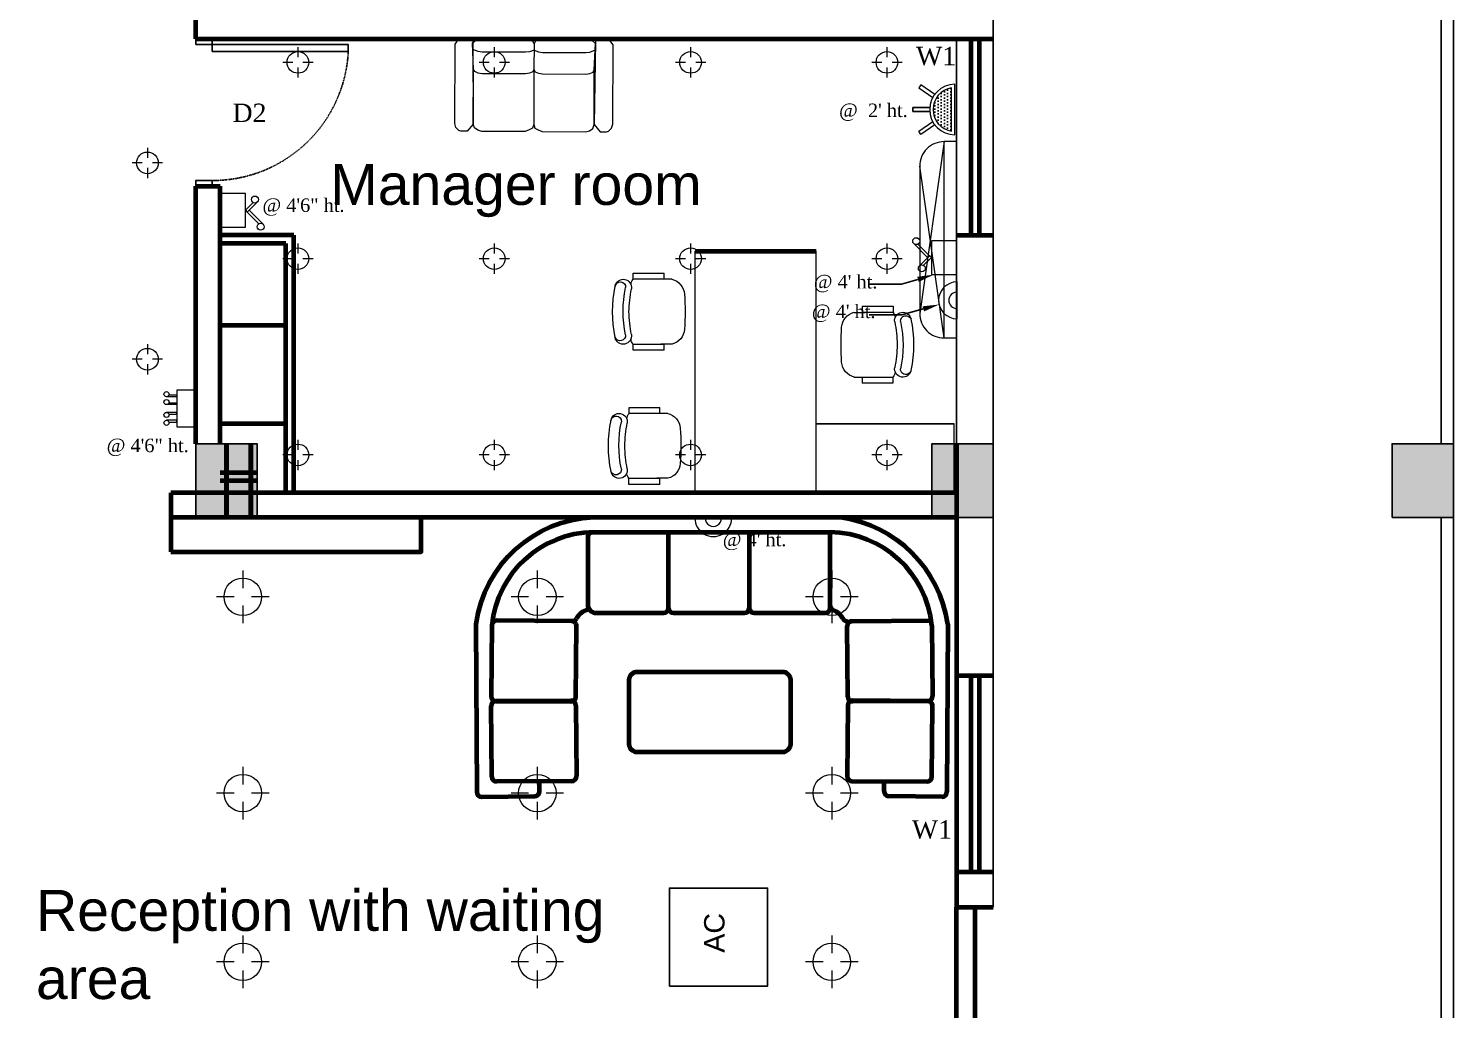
# Model space of a CAD drawing. Header units: inches. Extents: x 2702 to 16065, y 1501 to 3657.
# Drawn here: x 13356.5 to 13704.9, y 2208.9 to 2448.8 of the extents above; entities that cross this region are included whole.
import ezdxf
from ezdxf import colors
from ezdxf.entities.mleader import LeaderData, LeaderLine
from ezdxf.math import Vec2, Vec3

# ---------------------------------------------------------------- set-up
doc = ezdxf.new("R2010")
doc.units = ezdxf.units.IN
doc.linetypes.add('ACAD_ISO03W100', pattern=[30, 12, -18])
doc.linetypes.add('HIDDEN4', pattern=[0.09375, 0.0625, -0.03125])
for name, color, linetype, lineweight in [('A-FURNITURE', 255, 'Continuous', 5), ('changing', 45, 'Continuous', 25), ('ELECTRICAL POINTS', 7, 'Continuous', 25), ('LIGHTS', 1, 'Continuous', 25)]:
    doc.layers.add(name, color=color, linetype=linetype, lineweight=lineweight)
for name, color, linetype in [('Layer1', 7, 'Continuous'), ('sanitary', 110, 'Continuous'), ('text', 10, 'Continuous')]:
    doc.layers.add(name, color=color, linetype=linetype)
doc.styles.add('NEG3', font='arial.ttf')
doc.styles.get("Standard").update_dxf_attribs({"font": 'arial.ttf'})

# ---------------------------------------------------------------- blocks, each defined once
blk = doc.blocks.new('CH3')
for p, q in [((-259.1, 349.2), (-259.1, 141.4)), ((-218.2, 349.2), (-259.1, 349.2)), ((-218.2, 142.2), (-218.2, 349.2)), ((258.7, 349.6), (217.8, 349.6)), ((217.8, 349.6), (217.8, 141.9)), ((258.7, 141.9), (258.7, 349.6)), ((-218.2, 89.1), (-218.2, 162.9)), ((217.8, 87.4), (217.8, 162.2))]:
    blk.add_line(p, q)
at = {"linetype": 'Continuous'}
for p, q in [((-218, 141.4), (-259.1, 141.4)), ((258.7, 141.9), (217.8, 141.9))]:
    blk.add_line(p, q, dxfattribs=at)
for centre, radius, start, end in [((0, -347.9), 836.2, 78.08993, 101.91007), ((-163.1, 415.9), 55.3, 99.89884, 279.75221), ((-165.7, 435.5), 35.2, 94.91276, 274.91276), ((-3.5, -349.1), 766.3, 78.01124, 101.98876), ((163.1, 415.9), 55.3, 260.24779, 80.10116), ((158.8, 436.6), 36.2, 265.08724, 70.32125), ((18.4, -534.9), 912.7, 91.15667, 100.87136), ((-18.4, -534.9), 912.7, 79.12864, 88.84333), ((-110.6, 114.5), 110.6, 193.25658, 265.9234), ((0, 1665.8), 1665.8, 265.9234, 274.0766), ((110.6, 114.5), 110.6, 274.0766, 345.83344)]:
    blk.add_arc(centre, radius, start, end, dxfattribs=at)
for centre, start, end in [((-180.9, 308.9), 90.72261, 132.8382), ((180.4, 309.4), 47.1618, 87.57171)]:
    blk.add_arc(centre, 54.9, start, end)
blk = doc.blocks.new('office tab')
for p, q in [((4401.41, 2548.23), (4401.41, 2464.23)), ((4443.41, 2548.23), (4443.41, 2464.23))]:
    blk.add_line(p, q)
at = {"color": 0}
blk.add_line((4491.41, 2548.23), (4491.41, 2524.23), dxfattribs=at)
at = {"color": 0, "lineweight": 100}
blk.add_line((4401.41, 2464.23), (4443.41, 2464.23), dxfattribs=at)
at = {"layer": 'sanitary', "color": 0}
for p, q in [((4401.41, 2548.23), (4491.41, 2548.23)), ((4443.41, 2524.23), (4491.41, 2524.23))]:
    blk.add_line(p, q, dxfattribs=at)
at = {"color": 0, "xscale": 0.05165857493706992, "yscale": 0.05165857493706992, "zscale": 0.05165857493706992}
for p, rotation in [((4396.43, 2531.9), 89.99999999999999), ((4452.06, 2496.73), 270), ((4397.88, 2485.28), 89.99999999999999)]:
    blk.add_blockref('CH3', p, dxfattribs=dict(at, rotation=rotation))
blk = doc.blocks.new('4ftwin')
at = {"color": 7, "lineweight": 100, "true_color": 0xffffff}
for p, q in [((0, 0), (9, 0)), ((3.5, 0), (3.5, -48)), ((5.5, 0), (5.5, -48)), ((0, -48), (9, -48))]:
    blk.add_line(p, q, dxfattribs=at)
blk = doc.blocks.new('A$C0CE462CD')
for p, q in [((860, 100), (860, 0)), ((860, 0), (893.9, 0))]:
    blk.add_line(p, q)
blk.add_lwpolyline([(860, 100), (860, 920), (818.4, 920), (818.4, 100)], close=True)
for points in [[(6.1, 0), (40, 0), (40, 100), (6.1, 100)], [(6.1, 100), (6.1, 0)], [(860, 100), (893.9, 100), (893.9, 0)]]:
    blk.add_lwpolyline(points)
at = {"linetype": 'HIDDEN4'}
blk.add_arc((859.1, 101.9), 819.1, 92.8508, 180.13091, dxfattribs=at)
blk = doc.blocks.new('12PCOU16')
at = {"color": 0, "linetype": 'ByBlock'}
for points in [[(-33.06, 29.95), (-35.14, 28.36), (-35.08, 27.62), (-35.3, 25.17), (-34.36, 23.28), (-2.78, 22.92), (-0.03, 25.21), (-0.03, 27.62), (-0.03, 27.62), (-0.26, 28.4), (-1.38, 29.51), (-2.93, 29.96), (-33.06, 29.95)], [(-30.87, 0), (-30.25, 1.66), (-30.05, 3.17), (-30.05, 19.69), (-30.25, 21.21), (-31.05, 23.33)], [(-23.5, 0), (-2.65, 0), (-1.32, 0.48), (-0.72, 1.72), (0, 3.25), (0, 3.25), (0, 19.62), (-0.39, 21.14), (-1.32, 22.39), (-2.78, 22.92), (-23.51, 22.87)], [(-30.87, 0), (-30.25, -1.66), (-30.05, -3.17), (-30.05, -19.69), (-30.25, -21.21), (-31, -23.21)], [(-23.5, 0), (-2.65, 0), (-1.32, -0.48), (-0.72, -1.72), (0, -3.25), (0, -3.25), (0, -19.62), (-0.39, -21.14), (-1.32, -22.39), (-2.78, -22.92), (-23.51, -22.87)], [(-33.06, -29.95), (-35.14, -28.36), (-35.08, -27.62), (-35.3, -25.17), (-34.36, -23.28), (-2.78, -22.92), (-0.03, -25.21), (-0.03, -27.62), (-0.03, -27.62), (-0.26, -28.4), (-1.38, -29.51), (-2.93, -29.96), (-33.06, -29.95)]]:
    blk.add_lwpolyline(points, dxfattribs=at)
for points in [[(-23.5, 0), (-22.65, 0.47), (-22.11, 1.72), (-21.88, 3.23), (-21.88, 19.63), (-22.11, 21.15), (-22.65, 22.4), (-23.51, 22.87), (-33.55, 23.32), (-34.49, 22.2), (-35.08, 20.94), (-35.33, 19.56), (-35.15, 3.2), (-34.9, 1.81), (-34.31, 0.56), (-33.28, 0)], [(-23.5, 0), (-22.65, -0.47), (-22.11, -1.72), (-21.88, -3.23), (-21.88, -19.63), (-22.11, -21.15), (-22.65, -22.4), (-23.51, -22.87), (-33.55, -23.32), (-34.49, -22.2), (-35.08, -20.94), (-35.33, -19.56), (-35.15, -3.2), (-34.9, -1.81), (-34.31, -0.56), (-33.28, 0)]]:
    blk.add_lwpolyline(points, close=True, dxfattribs=at)
blk = doc.blocks.new('A$C26D713EC')
at = {"layer": 'A-FURNITURE', "color": 0, "lineweight": 100}
for p, q in [((465.4, 662.6), (470.8, 1704.6)), ((501, 1734.4), (831.2, 1731.4)), ((861, 1701.1), (860.5, 1638.8)), ((3000.6, 1701.1), (3001.2, 1638.8)), ((3360.6, 1734.4), (3030.4, 1731.4)), ((3396.2, 662.6), (3390.9, 1704.6)), ((564, 1610.9), (560.3, 1171)), ((1060.5, 1637.4), (594.3, 1640.7)), ((1086.5, 1167.2), (1090.2, 1607.1)), ((2775.1, 1167.2), (2771.4, 1607.1)), ((2801.1, 1637.4), (3267.3, 1640.7)), ((3297.6, 1610.9), (3301.3, 1171)), ((564, 670.5), (560.3, 1110.4)), ((590, 1140.7), (1056.2, 1144)), ((590, 1140.7), (1056.2, 1137.4)), ((1086.5, 1114.2), (1090.2, 674.2)), ((2775.1, 1114.2), (2771.4, 674.2)), ((2801.6, 1140.7), (3271.6, 1140.7)), ((2801.6, 1140.7), (3271.6, 1140.7)), ((3271.6, 1140.7), (2805.4, 1144)), ((3271.6, 1140.7), (2805.4, 1137.4)), ((3297.6, 670.5), (3301.3, 1110.4)), ((1063.6, 644), (567.7, 640.5)), ((2798, 644), (3267.3, 640.7)), ((1196.6, 562.3), (1196.6, 92.3)), ((1668.1, 592.3), (1226.6, 592.3)), ((1698.1, 92.3), (1698.1, 562.3)), ((2169.6, 592.3), (1728.1, 592.3)), ((2199.6, 562.3), (2199.6, 92.3)), ((2651.1, 592.3), (2229.6, 592.3)), ((2701.1, 122.3), (2701.1, 542.3)), ((1196.6, 92.3), (2671.1, 92.3)), ((1129.7, 0), (2665.9, 0))]:
    blk.add_line(p, q, dxfattribs=at)
blk.add_lwpolyline([(2443.2, 1408), (2443.2, 1007.9, -0.414214), (2393.2, 957.9), (1493.2, 957.9, -0.414214), (1443.2, 1007.9), (1443.2, 1408, -0.414214), (1493.2, 1458), (2393.2, 1458, -0.414214)], format="xyb", close=True, dxfattribs=at)
for centre, radius, start, end in [((500.8, 1704.4), 30, 89.51082, 179.51082), ((831, 1701.4), 30, 359.51082, 89.51082), ((3030.6, 1701.4), 30, 90.48918, 180.48918), ((3360.9, 1704.4), 30, 0.48918, 90.48918), ((594, 1610.7), 30, 89.51082, 179.51082), ((1060.2, 1607.4), 30, 359.51082, 89.51082), ((2801.4, 1607.4), 30, 90.48918, 180.48918), ((3267.6, 1610.7), 30, 0.48918, 90.48918), ((590.3, 1170.7), 30, 179.51082, 269.51082), ((1056.5, 1167.4), 30, 269.51082, 359.51082), ((2805.1, 1167.4), 30, 180.48918, 270.48918), ((3271.3, 1170.7), 30, 270.48918, 0.48918), ((590.3, 1110.7), 30, 90.48918, 180.48918), ((1056.5, 1114), 30, 0.48918, 90.48918), ((2805.1, 1114), 30, 89.51082, 179.51082), ((3271.3, 1110.7), 30, 359.51082, 89.51082), ((1240.3, 775.2), 783, 188.26331, 261.87931), ((1202.7, 734), 641.8, 185.68677, 269.45697), ((1060.2, 674), 30, 270.48918, 0.48918), ((1080.8, 605.3), 42.3, 32.13529, 113.99567), ((1207.6, 675.2), 102.5, 207.48353, 250.24671), ((2659, 734), 641.8, 270.54303, 354.31323), ((2635.4, 767.7), 768, 272.27644, 352.13513), ((2680.3, 675.2), 102.5, 289.75329, 332.51647), ((2797.8, 614), 30, 89.59682, 152.51647), ((2801.4, 674), 30, 179.51082, 269.51082), ((3267.6, 670.7), 30, 269.51082, 359.51082), ((1151.4, 535.6), 48.2, 18.01059, 63.51019), ((1226.6, 562.3), 30, 90, 180), ((1668.1, 562.3), 30, 0, 90), ((1728.1, 562.3), 30, 90, 180), ((2169.6, 562.3), 30, 0, 90), ((2229.6, 562.3), 30, 90, 180), ((2651.1, 542.3), 50, 0, 90), ((2725, 550.5), 30, 109.75329, 180), ((2671.1, 122.3), 30, 270, 0)]:
    blk.add_arc(centre, radius, start, end, dxfattribs=at)
blk = doc.blocks.new('SPLIT A.C')
at = {"layer": 'ELECTRICAL POINTS', "color": 230, "lineweight": 20}
for p, q in [((-24, -3), (18, -9)), ((24, -3), (-24, -3)), ((24, -3), (-18, -9))]:
    blk.add_line(p, q, dxfattribs=at)
blk.add_lwpolyline([(-24, 0), (-24, -3, 0.414214), (-18, -9), (18, -9, 0.414214), (24, -3), (24, 0)], format="xyb", close=True, dxfattribs=at)
blk = doc.blocks.new('SWITCH BOX')
at = {"layer": 'ELECTRICAL POINTS', "color": 193, "lineweight": 20}
blk.add_lwpolyline([(0, 4.5), (0, -4.5), (4.5, -4.5), (4.5, 4.5)], close=True, dxfattribs=at)
for points in [[(6.46, 3.35), (4.5, 3.35), (4.5, 2.89), (7.06, 2.89)], [(6.46, 1.41), (4.5, 1.41), (4.5, 0.95), (7.06, 0.95)], [(6.46, -1.41), (4.5, -1.41), (4.5, -0.95), (7.06, -0.95)], [(6.46, -3.35), (4.5, -3.35), (4.5, -2.89), (7.06, -2.89)]]:
    blk.add_lwpolyline(points, dxfattribs=at)
for centre in [(7.06, 3.51), (7.06, 1.57), (7.06, -1.57), (7.06, -3.51)]:
    blk.add_circle(centre, 0.621, dxfattribs=at)
blk = doc.blocks.new('2-WAY SWITCH BOARD')
at = {"layer": 'ELECTRICAL POINTS', "color": 193, "lineweight": 20}
for p, q in [((0, 3), (0, -3)), ((4.5, 3), (0, 3)), ((4.5, -3), (4.5, 3)), ((6.89, -2.39), (4.83, -0.33)), ((5.16, 0), (7.64, -2.48)), ((0, -3), (4.5, -3))]:
    blk.add_line(p, q, dxfattribs=at)
blk.add_lwpolyline([(5.88, 1.38), (4.5, 0), (4.83, -0.33), (6.64, 1.48)], dxfattribs=at)
for centre in [(6.2, 1.92), (7.2, -2.92)]:
    blk.add_circle(centre, 0.621, dxfattribs=at)
blk = doc.blocks.new('HGF')
at = {"layer": 'ELECTRICAL POINTS', "color": 10, "lineweight": 20}
blk.add_line((54606.15, -18034.58), (54606.15, -18043.58), dxfattribs=at)
for radius in [4.5, 2]:
    blk.add_arc((54606.15, -18039.08), radius, 270, 90, dxfattribs=at)
blk = doc.blocks.new('AMS 15')
at = {"layer": 'changing'}
h = blk.add_hatch(dxfattribs=at)
h.set_pattern_fill('DOTS', color=3, scale=9, angle=90, style=0)
h.set_pattern_definition([(90, (-93646.48644, -184541.1382), (-0.5625, 0.28125), [0, -0.5625])])
h.paths.add_polyline_path([(0.6, 3.85), (0.6, -3.85, 0.856349)])
at = {"layer": 'ELECTRICAL POINTS', "color": 10, "lineweight": 13}
for p, q in [((0, 4.5), (0, -4.5)), ((0.6, 3.85), (0.6, -3.85)), ((3.6, 2.7), (6.06, 4.42)), ((6.44, 3.87), (3.96, 2.14)), ((6.06, 4.42), (6.44, 3.87)), ((6.44, -3.87), (3.96, -2.14)), ((3.6, -2.7), (6.06, -4.42)), ((6.06, -4.42), (6.44, -3.87))]:
    blk.add_line(p, q, dxfattribs=at)
at = {"layer": 'ELECTRICAL POINTS', "color": 10}
for p, q in [((4.49, 0.34), (7.5, 0.34)), ((7.5, 0.34), (7.5, -0.34)), ((4.49, -0.34), (7.5, -0.34))]:
    blk.add_line(p, q, dxfattribs=at)
at = {"layer": 'ELECTRICAL POINTS', "color": 10, "lineweight": 13}
for radius, start, end in [(4.5, 270, 90), (3.9, 278.8499, 81.1501)]:
    blk.add_arc((0, 0), radius, start, end, dxfattribs=at)
blk = doc.blocks.new('CEILING POINT')
at = {"layer": 'ELECTRICAL POINTS', "color": 20, "lineweight": 13}
for p, q in [((0, 5.25), (0, 1.75)), ((-1.75, 0), (-5.25, 0)), ((5.25, 0), (1.75, 0)), ((0, -1.75), (0, -5.25))]:
    blk.add_line(p, q, dxfattribs=at)
blk.add_circle((0, 0), 3.75, dxfattribs=at)

msp = doc.modelspace()

# ---------------------------------------------------------------- hatches: boundary and pattern name
at = {"linetype": 'ACAD_ISO03W100', "lineweight": 100}
h = msp.add_hatch(color=256, dxfattribs=at)
h.dxf.hatch_style = 1
h.paths.add_polyline_path([(13239.875, 1996.231), (13224.875, 1996.231), (13224.875, 1978.231), (13239.875, 1978.231)])
h.paths.add_polyline_path([(13412.375, 1996.231), (13397.375, 1996.231), (13397.375, 1978.231), (13412.375, 1978.231)])
h.paths.add_polyline_path([(13592.375, 1996.231), (13577.375, 1996.231), (13577.375, 1978.231), (13592.375, 1978.231)])
h.paths.add_polyline_path([(13704.875, 1996.231), (13689.875, 1996.231), (13689.875, 1978.231), (13704.875, 1978.231)])
h.paths.add_polyline_path([(13592.375, 2167.231), (13577.375, 2167.231), (13577.375, 2149.231), (13592.375, 2149.231)])
h.paths.add_polyline_path([(13412.375, 2167.231), (13397.375, 2167.231), (13397.375, 2149.231), (13412.375, 2149.231)])
h.paths.add_polyline_path([(13239.875, 2167.231), (13224.875, 2167.231), (13224.875, 2149.231), (13239.875, 2149.231)])
h.paths.add_polyline_path([(13704.875, 2347.231), (13689.875, 2347.231), (13689.875, 2329.231), (13704.875, 2329.231)])
h.paths.add_polyline_path([(13592.375, 2347.231), (13577.375, 2347.231), (13577.375, 2329.231), (13592.375, 2329.231)])
h.paths.add_polyline_path([(13412.375, 2347.231), (13397.375, 2347.231), (13397.375, 2329.231), (13412.375, 2329.231)])
h.paths.add_polyline_path([(13239.875, 2347.231), (13224.875, 2347.231), (13224.875, 2329.231), (13239.875, 2329.231)])
h.paths.add_polyline_path([(13239.875, 2527.231), (13224.875, 2527.231), (13224.875, 2509.231), (13239.875, 2509.231)])
h.paths.add_polyline_path([(13412.375, 2527.231), (13397.375, 2527.231), (13397.375, 2509.231), (13412.375, 2509.231)])
h.paths.add_polyline_path([(13592.375, 2527.231), (13577.375, 2527.231), (13577.375, 2509.231), (13592.375, 2509.231)])
h.paths.add_polyline_path([(13704.875, 2527.231), (13689.875, 2527.231), (13689.875, 2509.231), (13704.875, 2509.231)])
h.paths.add_polyline_path([(13704.875, 2707.231), (13689.875, 2707.231), (13689.875, 2689.231), (13704.875, 2689.231)])
h.paths.add_polyline_path([(13592.375, 2707.231), (13577.375, 2707.231), (13577.375, 2689.231), (13592.375, 2689.231)])
h.paths.add_polyline_path([(13412.375, 2707.231), (13397.375, 2707.231), (13397.375, 2689.231), (13412.375, 2689.231)])
h.paths.add_polyline_path([(13239.875, 2707.231), (13224.875, 2707.231), (13224.875, 2689.231), (13239.875, 2689.231)])
h.paths.add_polyline_path([(13239.875, 2878.231), (13224.875, 2878.231), (13224.875, 2860.231), (13239.875, 2860.231)])
h.paths.add_polyline_path([(13412.375, 2878.231), (13397.375, 2878.231), (13397.375, 2860.231), (13412.375, 2860.231)])
h.paths.add_polyline_path([(13592.375, 2878.231), (13577.375, 2878.231), (13577.375, 2860.231), (13592.375, 2860.231)])
h.paths.add_polyline_path([(13704.875, 2878.231), (13689.875, 2878.231), (13689.875, 2860.231), (13704.875, 2860.231)])

# ---------------------------------------------------------------- linework, layer by layer
for p, q in [((13704.875, 2878.231), (13704.875, 1978.231)), ((13592.375, 2869.231), (13592.375, 2233.926)), ((13701.875, 2509.231), (13701.875, 2347.231)), ((13583.375, 2446.231), (13583.375, 2416.231)), ((13583.375, 2446.231), (13583.375, 2347.231)), ((13583.375, 2446.231), (13583.375, 2347.231)), ((13701.875, 2329.231), (13701.875, 2167.231))]:
    msp.add_line(p, q)
at = {"color": 7, "lineweight": 100, "true_color": 0xffffff}
for p, q in [((13397.375, 2410.231), (13403.375, 2410.231)), ((13421.375, 2398.231), (13403.375, 2398.231)), ((13404.875, 2347.231), (13404.875, 2329.231)), ((13404.875, 2329.231), (13404.875, 2347.231)), ((13404.875, 2347.231), (13404.875, 2338.231)), ((13404.875, 2329.231), (13404.875, 2347.231)), ((13410.875, 2347.231), (13410.875, 2329.231)), ((13410.875, 2329.231), (13410.875, 2347.231)), ((13583.375, 2347.231), (13583.375, 2233.926)), ((13404.875, 2338.231), (13412.375, 2338.231)), ((13583.375, 2335.231), (13391.278, 2335.231)), ((13583.375, 2329.231), (13391.278, 2329.231))]:
    msp.add_line(p, q, dxfattribs=at)
for points in [[(13397.375, 2329.231), (13397.375, 2347.231), (13412.375, 2347.231), (13412.375, 2329.231)], [(13577.375, 2329.231), (13577.375, 2347.231), (13592.375, 2347.231), (13592.375, 2329.231)], [(13689.875, 2329.231), (13689.875, 2347.231), (13704.875, 2347.231), (13704.875, 2329.231)]]:
    msp.add_lwpolyline(points, close=True)
for points in [[(13391.278, 2320.794), (13452.507, 2320.794), (13452.507, 2329.231), (13391.278, 2329.231)], [(13583.375, 2233.926), (13587.875, 2233.926), (13587.875, 2203.926), (13583.375, 2203.926)]]:
    msp.add_lwpolyline(points, close=True, dxfattribs=at)
at = {"color": 0}
msp.add_lwpolyline([(13513.176, 2214.605), (13513.176, 2238.605), (13537.176, 2238.605), (13537.176, 2214.605)], close=True, dxfattribs=at)
at = {"layer": 'A-FURNITURE', "lineweight": 100}
msp.add_line((13419.375, 2396.231), (13403.375, 2396.231), dxfattribs=at)
for points in [[(13421.375, 2335.231), (13421.375, 2398.231)], [(13419.375, 2335.231), (13419.375, 2396.231)], [(13403.375, 2376.231), (13419.375, 2376.231)], [(13403.375, 2352.231), (13419.375, 2352.231)], [(13403.375, 2340.231), (13412.375, 2340.231)], [(13403.375, 2338.231), (13412.375, 2338.231)]]:
    msp.add_lwpolyline(points, dxfattribs=at)
at = {"layer": 'sanitary', "color": 7, "lineweight": 100, "true_color": 0xffffff}
for p, q in [((13397.375, 2446.231), (13397.375, 2452.231)), ((13397.375, 2446.231), (13583.375, 2446.231)), ((13397.375, 2347.231), (13397.375, 2410.231)), ((13403.375, 2347.231), (13403.375, 2410.231)), ((13391.278, 2335.231), (13391.278, 2329.231)), ((13583.375, 2233.926), (13592.375, 2233.926))]:
    msp.add_line(p, q, dxfattribs=at)

# ---------------------------------------------------------------- block references
at = {"color": 7, "lineweight": 100, "true_color": 0xffffff, "xscale": -0.04054794520548879, "yscale": 0.04054794520548879, "zscale": 0.04054794520548879, "rotation": 270}
msp.add_blockref('A$C0CE462CD', (13397.375, 2409.985), dxfattribs=at)
at = {"color": 7, "lineweight": 100, "true_color": 0xffffff}
for p in [(13583.375, 2446.231), (13583.375, 2290.578)]:
    msp.add_blockref('4ftwin', p, dxfattribs=at)
at = {"lineweight": 18, "rotation": 180}
msp.add_blockref('SWITCH BOX', (13397.291, 2355.856), dxfattribs=at)
at = {"layer": 'A-FURNITURE', "lineweight": 100}
for name, p, xscale, yscale, zscale, rotation in [('12PCOU16', (13480.004, 2423.571), 0.6448427862682358, 0.6448427862682358, 0.6448427862682358, 269.7569137219533), ('office tab', (10422.916, 4128.02), -0.7035450054069052, 0.7035450054069052, 0.7035450054069052, 180), ('A$C26D713EC', (13599.567, 2329.211), 0.03937007874015748, 0.03937007874015748, 0.03937007874015748, 180)]:
    msp.add_blockref(name, p, dxfattribs=dict(at, xscale=xscale, yscale=yscale, zscale=zscale, rotation=rotation))
at = {"layer": 'changing', "color": 30, "lineweight": 18, "xscale": 1.372799999999984, "yscale": 1.372799999999984, "zscale": 1.372799999999984, "rotation": 180}
msp.add_blockref('AMS 15', (13582.99, 2428.96), dxfattribs=at)
at = {"layer": 'ELECTRICAL POINTS', "lineweight": 18}
for name, p, xscale, yscale, zscale in [('CEILING POINT', (13422.369, 2440.497), 0.7067174399999917, 0.7067174399999917, 0.7067174399999917), ('CEILING POINT', (13470.369, 2440.497), 0.7067174399999917, 0.7067174399999917, 0.7067174399999917), ('CEILING POINT', (13518.369, 2440.497), 0.7067174399999917, 0.7067174399999917, 0.7067174399999917), ('CEILING POINT', (13566.369, 2440.497), 0.7067174399999917, 0.7067174399999917, 0.7067174399999917), ('CEILING POINT', (13385.561, 2415.907), 0.7067174399999917, 0.7067174399999917, 0.7067174399999917), ('2-WAY SWITCH BOARD', (13403.349, 2404.322), 1.372799999999984, 1.372799999999984, 1.372799999999984), ('CEILING POINT', (13422.369, 2392.497), 0.7067174399999917, 0.7067174399999917, 0.7067174399999917), ('CEILING POINT', (13470.369, 2392.497), 0.7067174399999917, 0.7067174399999917, 0.7067174399999917), ('CEILING POINT', (13518.369, 2392.497), 0.7067174399999917, 0.7067174399999917, 0.7067174399999917), ('CEILING POINT', (13566.369, 2392.497), 0.7067174399999917, 0.7067174399999917, 0.7067174399999917), ('CEILING POINT', (13385.561, 2367.907), 0.7067174399999917, 0.7067174399999917, 0.7067174399999917), ('CEILING POINT', (13422.369, 2344.497), 0.7067174399999917, 0.7067174399999917, 0.7067174399999917), ('CEILING POINT', (13470.369, 2344.497), 0.7067174399999917, 0.7067174399999917, 0.7067174399999917), ('CEILING POINT', (13518.369, 2344.497), 0.7067174399999917, 0.7067174399999917, 0.7067174399999917), ('CEILING POINT', (13566.369, 2344.497), 0.7067174399999917, 0.7067174399999917, 0.7067174399999917), ('CEILING POINT', (13408.89, 2309.813), 1.222217031138163, 1.222217031138163, 1.222217031138163), ('CEILING POINT', (13480.89, 2309.813), 1.222217031138163, 1.222217031138163, 1.222217031138163), ('CEILING POINT', (13552.89, 2309.813), 1.222217031138163, 1.222217031138163, 1.222217031138163), ('CEILING POINT', (13408.89, 2261.813), 1.222217031138163, 1.222217031138163, 1.222217031138163), ('CEILING POINT', (13480.89, 2261.813), 1.222217031138163, 1.222217031138163, 1.222217031138163), ('CEILING POINT', (13552.89, 2261.813), 1.222217031138163, 1.222217031138163, 1.222217031138163), ('CEILING POINT', (13408.89, 2220.563), 1.222217031138163, 1.222217031138163, 1.222217031138163), ('CEILING POINT', (13480.89, 2220.563), 1.222217031138163, 1.222217031138163, 1.222217031138163), ('CEILING POINT', (13552.89, 2220.563), 1.222217031138163, 1.222217031138163, 1.222217031138163)]:
    msp.add_blockref(name, p, dxfattribs=dict(at, xscale=xscale, yscale=yscale, zscale=zscale))
at = {"layer": 'ELECTRICAL POINTS', "lineweight": 18, "rotation": 270}
msp.add_blockref('SPLIT A.C', (13583.368, 2397.116), dxfattribs=at)
at = {"layer": 'ELECTRICAL POINTS', "lineweight": 18, "xscale": 1.372799999999984, "yscale": 1.372799999999984, "zscale": 1.372799999999984, "rotation": 180}
msp.add_blockref('2-WAY SWITCH BOARD', (13583.404, 2392.769), dxfattribs=at)
at = {"layer": 'LIGHTS', "lineweight": 18}
for p, rotation in [((68189.644, -15656.769), 180), ((31562.993, 56935.19), 270)]:
    msp.add_blockref('HGF', p, dxfattribs=dict(at, rotation=rotation))

# ---------------------------------------------------------------- texts
at = {"color": 0, "insert": (13521.665, 2222.786), "char_height": 5, "attachment_point": 1, "rotation": 90}
msp.add_mtext_dynamic_manual_height_columns('AC', width=15.91018, gutter_width=12.5, heights=[0], dxfattribs=at)
at = {"layer": 'Layer1', "color": 191, "linetype": 'ByBlock', "lineweight": 5, "ltscale": 0.18, "char_height": 3.29062, "width": 75, "attachment_point": 3}
for s, insert in [("{\\fTimes New Roman|b0|i0|c0|p18;\\C6;@  2' ht.}", (13571.452, 2430.417)), ('{\\fTimes New Roman|b0|i0|c0|p18;\\C6;@ 4\'6" ht.}', (13433.759, 2407.222)), ("{\\fTimes New Roman|b0|i0|c0|p18;\\C6;@ 4' ht.}", (13564.028, 2388.505)), ("{\\fTimes New Roman|b0|i0|c0|p18;\\C6;@ 4' ht.}", (13563.564, 2381.252)), ('{\\fTimes New Roman|b0|i0|c0|p18;\\C6;@ 4\'6" ht.}', (13395.677, 2348.473)), ("{\\fTimes New Roman|b0|i0|c0|p18;\\C6;@ 4' ht.}", (13541.787, 2325.462))]:
    msp.add_mtext(s, dxfattribs=dict(at, insert=insert))
at = {"layer": 'text', "color": 6, "linetype": 'Continuous', "char_height": 4.5, "width": 10.50581, "attachment_point": 2, "style": 'NEG3'}
for s, insert in [('{\\fBook Antiqua|b0|i0|c0|p18;\\C0;W1}', (13578.392, 2444.302)), ('{\\fBook Antiqua|b0|i0|c0|p18;\\C0;D2}', (13410.521, 2430.408)), ('{\\fBook Antiqua|b0|i0|c0|p18;\\C0;W1}', (13577.359, 2255.168))]:
    msp.add_mtext(s, dxfattribs=dict(at, insert=insert))
at = {"layer": 'text', "color": 7, "lineweight": 100, "true_color": 0xffffff, "char_height": 10, "attachment_point": 1}
for s, insert in [('Manager room', (13430.243, 2415.65)), ('Reception with waiting area', (13358.328, 2238.13))]:
    msp.add_mtext_dynamic_manual_height_columns(s, width=150.81033, gutter_width=12.5, heights=[0], dxfattribs=dict(at, insert=insert))

# ---------------------------------------------------------------- leaders
at = {"color": 0}
ml = msp.add_multileader_mtext('Standard', dxfattribs=at)
ml.set_content('')
ml.set_leader_properties()
ml.build(insert=Vec2(0, 0))
ctx = ml.context
ctx.base_point, ctx.plane_origin = Vec3(13557.918, 2386.229), Vec3(13577.788, 2388.592)
ctx.text_align_type = 2
notes = []
notes.append((ctx, [(0, (1, 1, 0), (13569.918, 2386.229), (-1, 0), 8, [(0, [(13577.788, 2388.592)], 0, [])])]))
ctx.mtext.insert, ctx.mtext.alignment, ctx.mtext.flow_direction = Vec3(13559.918, 2388.229), 3, 5
ml = msp.add_multileader_mtext('Standard', dxfattribs=at)
ml.set_content('')
ml.set_leader_properties()
ml.build(insert=Vec2(0, 0))
ctx = ml.context
ctx.base_point, ctx.plane_origin = Vec3(13557.994, 2378.739), Vec3(13579.108, 2381.285)
ctx.text_align_type = 2
notes.append((ctx, [(0, (1, 1, 0), (13569.994, 2378.739), (-1, 0), 8, [(0, [(13579.108, 2381.285)], 0, [])])]))
ctx.mtext.insert, ctx.mtext.alignment, ctx.mtext.flow_direction = Vec3(13559.994, 2380.739), 3, 5
for ctx, leaders in notes:
    for number, flags, end, landing, length, lines in leaders:
        leader = LeaderData()
        leader.index, (leader.has_last_leader_line, leader.has_dogleg_vector, leader.attachment_direction) = number, flags
        leader.last_leader_point, leader.dogleg_vector, leader.dogleg_length = Vec3(end), Vec3(landing), length
        for number, points, colour, breaks in lines:
            line = LeaderLine()
            line.index, line.vertices, line.color, line.breaks = number, Vec3.list(points), colors.encode_raw_color(colour), breaks
            leader.lines.append(line)
        ctx.leaders.append(leader)

doc.saveas('drawing.dxf')
